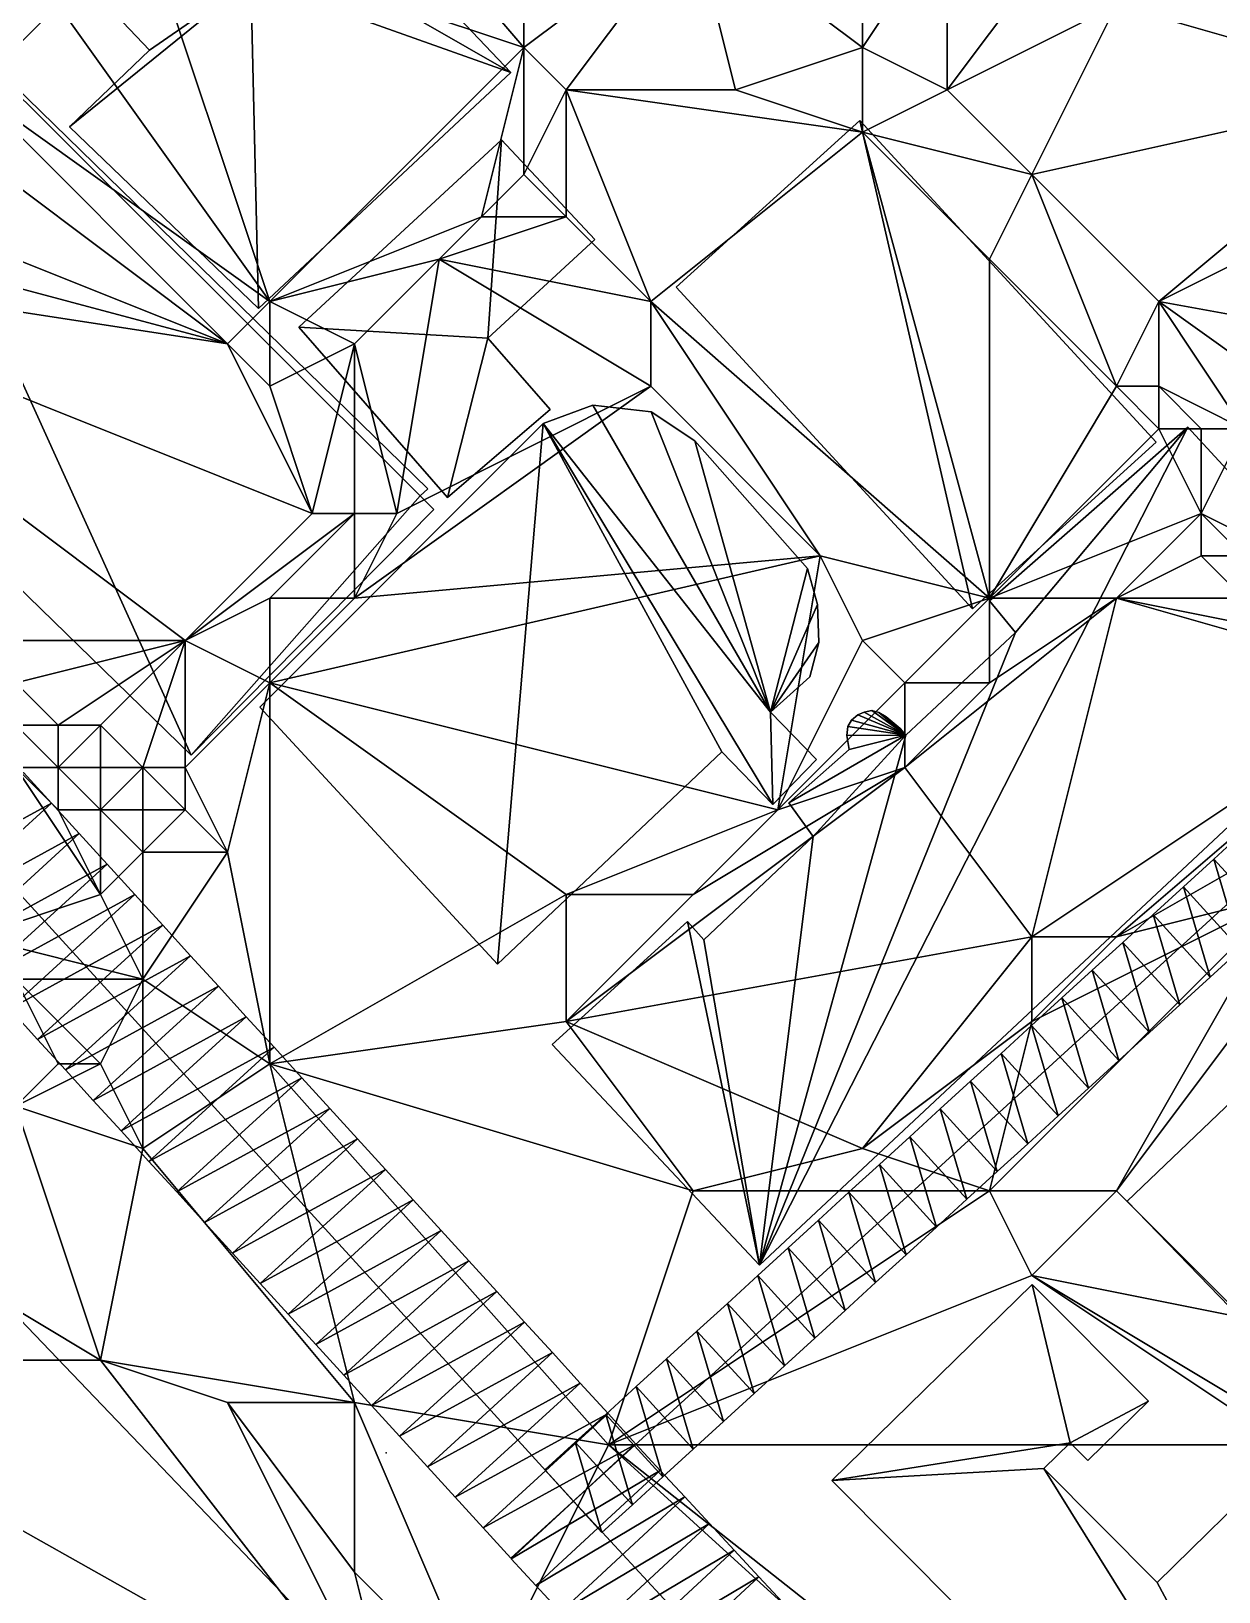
# Model space of a CAD drawing. Header units: metres. Extents: x -1103 to 901, y -902 to 905.
# Drawn here: x -927.3 to -871.2, y -328.9 to -255.2 of the extents above; entities that cross this region are included whole.
import ezdxf

# ---------------------------------------------------------------- set-up
doc = ezdxf.new("R2010")
doc.units = ezdxf.units.M
for name, color, linetype in [('OSM_BUILDING_FOOTPRINTS', 7, 'CONTINUOUS'), ('OSM_BUILDING_ROOFS', 1, 'CONTINUOUS'), ('OSM_BUILDING_WALLS', 8, 'CONTINUOUS'), ('OSM_ROAD_AXES', 2, 'CONTINUOUS'), ('OSM_ROAD_SURFACE', 9, 'CONTINUOUS'), ('OSM_TERRAIN', 3, 'CONTINUOUS'), ('OSM_TREES', 3, 'CONTINUOUS')]:
    doc.layers.add(name, color=color, linetype=linetype)

msp = doc.modelspace()

# ---------------------------------------------------------------- linework, layer by layer
at = {"layer": 'OSM_BUILDING_FOOTPRINTS'}
for points in [[(-948.172, -257.561, 13.319), (-938.799, -247.332, 13.319), (-908.534, -276.836, 13.319), (-908.898, -277.168, 13.319), (-908.246, -277.81, 13.319), (-919.709, -289.422, 13.319), (-948.117, -261.797, 13.319), (-948.172, -257.561, 13.319)], [(-910.955, -250.483, 14.775), (-904.621, -257.185, 14.775), (-916.537, -268.332, 14.775), (-925.468, -259.751, 14.775), (-921.688, -256.123, 14.775), (-924.507, -253.148, 14.775), (-920.273, -249.211, 14.775), (-916.891, -252.794, 14.775), (-914.603, -250.66, 14.775), (-912.978, -252.374, 14.775), (-910.955, -250.483, 14.775)], [(-896.806, -267.314, 13.573), (-888.129, -259.44, 13.573), (-874.135, -274.635, 13.573), (-882.812, -282.509, 13.573), (-896.806, -267.314, 13.573)], [(-905.704, -269.725, 13.317), (-902.753, -273.098, 13.317), (-907.605, -277.257, 13.317), (-914.635, -269.206, 13.317), (-905.052, -260.359, 13.317), (-900.642, -265.07, 13.317), (-905.704, -269.725, 13.317)], [(-916.47, -287.155, 12.937), (-903.084, -273.762, 12.937), (-900.741, -272.888, 12.937), (-897.989, -273.198, 12.937), (-895.921, -274.569, 12.937), (-890.593, -280.607, 12.937), (-890.129, -282.31, 12.937), (-890.063, -284.102, 12.937), (-890.483, -285.717, 12.937), (-892.351, -287.386, 12.937), (-890.173, -289.631, 12.937), (-892.24, -291.755, 12.937), (-894.65, -289.255, 12.937), (-905.239, -299.297, 12.937), (-916.47, -287.155, 12.937)], [(-902.664, -303.079, 11.887), (-896.275, -297.273, 11.887), (-895.49, -298.136, 11.887), (-890.339, -293.259, 11.887), (-891.478, -291.677, 11.887), (-888.637, -289.145, 11.887), (-888.747, -288.492, 11.887), (-888.692, -288.061, 11.887), (-888.515, -287.762, 11.887), (-888.217, -287.508, 11.887), (-887.929, -287.386, 11.887), (-887.565, -287.309, 11.887), (-887.233, -287.409, 11.887), (-886.879, -287.608, 11.887), (-886.227, -288.161, 11.887), (-885.962, -288.481, 11.887), (-880.767, -283.626, 11.887), (-882.005, -282.133, 11.887), (-872.631, -273.927, 11.887), (-862.407, -285.03, 11.887), (-892.87, -313.508, 11.887), (-902.664, -303.079, 11.887)], [(-875.494, -310.488, 11.027), (-861.577, -297.184, 11.027), (-855.774, -303.178, 11.027), (-869.69, -316.482, 11.027), (-875.494, -310.488, 11.027)], [(-953.61, -329.235, 14.229), (-928.882, -355.079, 14.229), (-918.868, -345.624, 14.229), (-913.109, -340.194, 14.229), (-913.894, -339.375, 14.229), (-909.483, -335.206, 14.229), (-933.437, -310.18, 14.229), (-953.61, -329.235, 14.229)], [(-889.443, -323.682, 11.96), (-879.992, -314.414, 11.96), (-874.499, -319.933, 11.96), (-877.351, -322.731, 11.96), (-878.191, -321.901, 11.96), (-879.429, -323.118, 11.96), (-874.079, -328.492, 11.96), (-868.53, -323.051, 11.96), (-862.373, -329.233, 11.96), (-856.382, -323.715, 11.96), (-845.295, -335.36, 11.96), (-861.709, -351.561, 11.96), (-889.443, -323.682, 11.96)]]:
    msp.add_polyline3d(points, close=True, dxfattribs=at)
at = {"layer": 'OSM_BUILDING_ROOFS'}
for points in [[(-938.799, -247.332, 44.119), (-948.117, -261.797, 44.119), (-919.709, -289.422, 44.119)], [(-908.898, -277.168, 44.119), (-908.534, -276.836, 44.119), (-938.799, -247.332, 44.119)], [(-908.898, -277.168, 44.119), (-938.799, -247.332, 44.119), (-919.709, -289.422, 44.119)], [(-904.621, -257.185, 29.575), (-910.955, -250.483, 29.575), (-912.978, -252.374, 29.575)], [(-916.891, -252.794, 29.575), (-921.688, -256.123, 29.575), (-925.468, -259.751, 29.575)], [(-916.891, -252.794, 29.575), (-925.468, -259.751, 29.575), (-916.537, -268.332, 29.575)], [(-916.891, -252.794, 29.575), (-924.507, -253.148, 29.575), (-921.688, -256.123, 29.575)], [(-916.891, -252.794, 29.575), (-904.621, -257.185, 29.575), (-912.978, -252.374, 29.575)], [(-916.891, -252.794, 29.575), (-916.537, -268.332, 29.575), (-904.621, -257.185, 29.575)], [(-888.129, -259.44, 31.573), (-896.806, -267.314, 31.573), (-882.812, -282.509, 31.573)], [(-888.129, -259.44, 31.573), (-882.812, -282.509, 31.573), (-874.135, -274.635, 31.573)], [(-905.704, -269.725, 28.117), (-905.052, -260.359, 28.117), (-914.635, -269.206, 28.117)], [(-905.704, -269.725, 28.117), (-900.642, -265.07, 28.117), (-905.052, -260.359, 28.117)], [(-905.704, -269.725, 28.117), (-914.635, -269.206, 28.117), (-907.605, -277.257, 28.117)], [(-905.704, -269.725, 28.117), (-907.605, -277.257, 28.117), (-902.753, -273.098, 28.117)], [(-892.351, -287.386, 18.137), (-900.741, -272.888, 18.137), (-903.084, -273.762, 18.137)], [(-892.351, -287.386, 18.137), (-897.989, -273.198, 18.137), (-900.741, -272.888, 18.137)], [(-892.351, -287.386, 18.137), (-895.921, -274.569, 18.137), (-897.989, -273.198, 18.137)], [(-903.084, -273.762, 18.137), (-916.47, -287.155, 18.137), (-905.239, -299.297, 18.137)], [(-903.084, -273.762, 18.137), (-905.239, -299.297, 18.137), (-894.65, -289.255, 18.137)], [(-903.084, -273.762, 18.137), (-894.65, -289.255, 18.137), (-892.24, -291.755, 18.137)], [(-892.351, -287.386, 18.137), (-903.084, -273.762, 18.137), (-892.24, -291.755, 18.137)], [(-892.87, -313.508, 29.887), (-862.407, -285.03, 29.887), (-872.631, -273.927, 29.887)], [(-892.87, -313.508, 29.887), (-872.631, -273.927, 29.887), (-880.767, -283.626, 29.887)], [(-872.631, -273.927, 29.887), (-882.005, -282.133, 29.887), (-880.767, -283.626, 29.887)], [(-892.351, -287.386, 18.137), (-890.593, -280.607, 18.137), (-895.921, -274.569, 18.137)], [(-919.709, -289.422, 44.119), (-908.246, -277.81, 44.119), (-908.898, -277.168, 44.119)], [(-892.351, -287.386, 18.137), (-890.129, -282.31, 18.137), (-890.593, -280.607, 18.137)], [(-892.351, -287.386, 18.137), (-890.063, -284.102, 18.137), (-890.129, -282.31, 18.137)], [(-892.87, -313.508, 29.887), (-880.767, -283.626, 29.887), (-885.962, -288.481, 29.887)], [(-892.351, -287.386, 18.137), (-890.483, -285.717, 18.137), (-890.063, -284.102, 18.137)], [(-892.24, -291.755, 18.137), (-890.173, -289.631, 18.137), (-892.351, -287.386, 18.137)], [(-885.962, -288.481, 29.887), (-887.929, -287.386, 29.887), (-888.217, -287.508, 29.887)], [(-885.962, -288.481, 29.887), (-887.565, -287.309, 29.887), (-887.929, -287.386, 29.887)], [(-885.962, -288.481, 29.887), (-887.233, -287.409, 29.887), (-887.565, -287.309, 29.887)], [(-885.962, -288.481, 29.887), (-886.879, -287.608, 29.887), (-887.233, -287.409, 29.887)], [(-885.962, -288.481, 29.887), (-888.692, -288.061, 29.887), (-888.747, -288.492, 29.887)], [(-885.962, -288.481, 29.887), (-888.515, -287.762, 29.887), (-888.692, -288.061, 29.887)], [(-885.962, -288.481, 29.887), (-888.217, -287.508, 29.887), (-888.515, -287.762, 29.887)], [(-885.962, -288.481, 29.887), (-886.227, -288.161, 29.887), (-886.879, -287.608, 29.887)], [(-892.87, -313.508, 29.887), (-885.962, -288.481, 29.887), (-890.339, -293.259, 29.887)], [(-885.962, -288.481, 29.887), (-888.637, -289.145, 29.887), (-891.478, -291.677, 29.887)], [(-885.962, -288.481, 29.887), (-891.478, -291.677, 29.887), (-890.339, -293.259, 29.887)], [(-885.962, -288.481, 29.887), (-888.747, -288.492, 29.887), (-888.637, -289.145, 29.887)], [(-892.87, -313.508, 29.887), (-890.339, -293.259, 29.887), (-895.49, -298.136, 29.887)], [(-896.275, -297.273, 29.887), (-902.664, -303.079, 29.887), (-892.87, -313.508, 29.887)], [(-895.49, -298.136, 29.887), (-896.275, -297.273, 29.887), (-892.87, -313.508, 29.887)], [(-861.577, -297.184, 16.227), (-875.494, -310.488, 16.227), (-869.69, -316.482, 16.227)], [(-909.483, -335.206, 22.629), (-933.437, -310.18, 22.629), (-953.61, -329.235, 22.629)], [(-878.191, -321.901, 17.16), (-879.992, -314.414, 17.16), (-889.443, -323.682, 17.16)], [(-878.191, -321.901, 17.16), (-874.499, -319.933, 17.16), (-879.992, -314.414, 17.16)], [(-878.191, -321.901, 17.16), (-877.351, -322.731, 17.16), (-874.499, -319.933, 17.16)], [(-889.443, -323.682, 17.16), (-879.429, -323.118, 17.16), (-878.191, -321.901, 17.16)], [(-889.443, -323.682, 17.16), (-861.709, -351.561, 17.16), (-879.429, -323.118, 17.16)], [(-861.709, -351.561, 17.16), (-874.079, -328.492, 17.16), (-879.429, -323.118, 17.16)], [(-861.709, -351.561, 17.16), (-868.53, -323.051, 17.16), (-874.079, -328.492, 17.16)]]:
    msp.add_3dface(points, dxfattribs=at)
at = {"layer": 'OSM_BUILDING_WALLS'}
for points in [[(-908.534, -276.836, 13.319), (-938.799, -247.332, 13.319), (-938.799, -247.332, 44.119)], [(-908.534, -276.836, 13.319), (-938.799, -247.332, 44.119), (-908.534, -276.836, 44.119)], [(-904.621, -257.185, 14.775), (-910.955, -250.483, 14.775), (-910.955, -250.483, 29.575)], [(-904.621, -257.185, 14.775), (-910.955, -250.483, 29.575), (-904.621, -257.185, 29.575)], [(-924.507, -253.148, 14.775), (-921.688, -256.123, 14.775), (-921.688, -256.123, 29.575)], [(-924.507, -253.148, 14.775), (-921.688, -256.123, 29.575), (-924.507, -253.148, 29.575)], [(-921.688, -256.123, 14.775), (-925.468, -259.751, 14.775), (-925.468, -259.751, 29.575)], [(-921.688, -256.123, 14.775), (-925.468, -259.751, 29.575), (-921.688, -256.123, 29.575)], [(-916.537, -268.332, 14.775), (-904.621, -257.185, 14.775), (-904.621, -257.185, 29.575)], [(-916.537, -268.332, 14.775), (-904.621, -257.185, 29.575), (-916.537, -268.332, 29.575)], [(-888.129, -259.44, 13.573), (-896.806, -267.314, 13.573), (-896.806, -267.314, 31.573)], [(-888.129, -259.44, 13.573), (-896.806, -267.314, 31.573), (-888.129, -259.44, 31.573)], [(-874.135, -274.635, 13.573), (-888.129, -259.44, 13.573), (-888.129, -259.44, 31.573)], [(-874.135, -274.635, 13.573), (-888.129, -259.44, 31.573), (-874.135, -274.635, 31.573)], [(-925.468, -259.751, 14.775), (-916.537, -268.332, 14.775), (-916.537, -268.332, 29.575)], [(-925.468, -259.751, 14.775), (-916.537, -268.332, 29.575), (-925.468, -259.751, 29.575)], [(-905.052, -260.359, 13.317), (-914.635, -269.206, 13.317), (-914.635, -269.206, 28.117)], [(-905.052, -260.359, 13.317), (-914.635, -269.206, 28.117), (-905.052, -260.359, 28.117)], [(-900.642, -265.07, 13.317), (-905.052, -260.359, 13.317), (-905.052, -260.359, 28.117)], [(-900.642, -265.07, 13.317), (-905.052, -260.359, 28.117), (-900.642, -265.07, 28.117)], [(-948.117, -261.797, 13.319), (-919.709, -289.422, 13.319), (-919.709, -289.422, 44.119)], [(-948.117, -261.797, 13.319), (-919.709, -289.422, 44.119), (-948.117, -261.797, 44.119)], [(-905.704, -269.725, 13.317), (-900.642, -265.07, 13.317), (-900.642, -265.07, 28.117)], [(-905.704, -269.725, 13.317), (-900.642, -265.07, 28.117), (-905.704, -269.725, 28.117)], [(-896.806, -267.314, 13.573), (-882.812, -282.509, 13.573), (-882.812, -282.509, 31.573)], [(-896.806, -267.314, 13.573), (-882.812, -282.509, 31.573), (-896.806, -267.314, 31.573)], [(-914.635, -269.206, 13.317), (-907.605, -277.257, 13.317), (-907.605, -277.257, 28.117)], [(-914.635, -269.206, 13.317), (-907.605, -277.257, 28.117), (-914.635, -269.206, 28.117)], [(-902.753, -273.098, 13.317), (-905.704, -269.725, 13.317), (-905.704, -269.725, 28.117)], [(-902.753, -273.098, 13.317), (-905.704, -269.725, 28.117), (-902.753, -273.098, 28.117)], [(-907.605, -277.257, 13.317), (-902.753, -273.098, 13.317), (-902.753, -273.098, 28.117)], [(-907.605, -277.257, 13.317), (-902.753, -273.098, 28.117), (-907.605, -277.257, 28.117)], [(-900.741, -272.888, 12.937), (-903.084, -273.762, 12.937), (-903.084, -273.762, 18.137)], [(-900.741, -272.888, 12.937), (-903.084, -273.762, 18.137), (-900.741, -272.888, 18.137)], [(-897.989, -273.198, 12.937), (-900.741, -272.888, 12.937), (-900.741, -272.888, 18.137)], [(-897.989, -273.198, 12.937), (-900.741, -272.888, 18.137), (-897.989, -273.198, 18.137)], [(-895.921, -274.569, 12.937), (-897.989, -273.198, 12.937), (-897.989, -273.198, 18.137)], [(-895.921, -274.569, 12.937), (-897.989, -273.198, 18.137), (-895.921, -274.569, 18.137)], [(-903.084, -273.762, 12.937), (-916.47, -287.155, 12.937), (-916.47, -287.155, 18.137)], [(-903.084, -273.762, 12.937), (-916.47, -287.155, 18.137), (-903.084, -273.762, 18.137)], [(-872.631, -273.927, 11.887), (-882.005, -282.133, 11.887), (-882.005, -282.133, 29.887)], [(-872.631, -273.927, 11.887), (-882.005, -282.133, 29.887), (-872.631, -273.927, 29.887)], [(-862.407, -285.03, 11.887), (-872.631, -273.927, 11.887), (-872.631, -273.927, 29.887)], [(-862.407, -285.03, 11.887), (-872.631, -273.927, 29.887), (-862.407, -285.03, 29.887)], [(-890.593, -280.607, 12.937), (-895.921, -274.569, 12.937), (-895.921, -274.569, 18.137)], [(-890.593, -280.607, 12.937), (-895.921, -274.569, 18.137), (-890.593, -280.607, 18.137)], [(-882.812, -282.509, 13.573), (-874.135, -274.635, 13.573), (-874.135, -274.635, 31.573)], [(-882.812, -282.509, 13.573), (-874.135, -274.635, 31.573), (-882.812, -282.509, 31.573)], [(-908.898, -277.168, 13.319), (-908.534, -276.836, 13.319), (-908.534, -276.836, 44.119)], [(-908.898, -277.168, 13.319), (-908.534, -276.836, 44.119), (-908.898, -277.168, 44.119)], [(-919.709, -289.422, 13.319), (-908.246, -277.81, 13.319), (-908.246, -277.81, 44.119)], [(-919.709, -289.422, 13.319), (-908.246, -277.81, 44.119), (-919.709, -289.422, 44.119)], [(-908.246, -277.81, 13.319), (-908.898, -277.168, 13.319), (-908.898, -277.168, 44.119)], [(-908.246, -277.81, 13.319), (-908.898, -277.168, 44.119), (-908.246, -277.81, 44.119)], [(-890.129, -282.31, 12.937), (-890.593, -280.607, 12.937), (-890.593, -280.607, 18.137)], [(-890.129, -282.31, 12.937), (-890.593, -280.607, 18.137), (-890.129, -282.31, 18.137)], [(-882.005, -282.133, 11.887), (-880.767, -283.626, 11.887), (-880.767, -283.626, 29.887)], [(-882.005, -282.133, 11.887), (-880.767, -283.626, 29.887), (-882.005, -282.133, 29.887)], [(-890.063, -284.102, 12.937), (-890.129, -282.31, 12.937), (-890.129, -282.31, 18.137)], [(-890.063, -284.102, 12.937), (-890.129, -282.31, 18.137), (-890.063, -284.102, 18.137)], [(-880.767, -283.626, 11.887), (-885.962, -288.481, 11.887), (-885.962, -288.481, 29.887)], [(-880.767, -283.626, 11.887), (-885.962, -288.481, 29.887), (-880.767, -283.626, 29.887)], [(-890.483, -285.717, 12.937), (-890.063, -284.102, 12.937), (-890.063, -284.102, 18.137)], [(-890.483, -285.717, 12.937), (-890.063, -284.102, 18.137), (-890.483, -285.717, 18.137)], [(-892.87, -313.508, 11.887), (-862.407, -285.03, 11.887), (-862.407, -285.03, 29.887)], [(-892.87, -313.508, 11.887), (-862.407, -285.03, 29.887), (-892.87, -313.508, 29.887)], [(-892.351, -287.386, 12.937), (-890.483, -285.717, 12.937), (-890.483, -285.717, 18.137)], [(-892.351, -287.386, 12.937), (-890.483, -285.717, 18.137), (-892.351, -287.386, 18.137)], [(-916.47, -287.155, 12.937), (-905.239, -299.297, 12.937), (-905.239, -299.297, 18.137)], [(-916.47, -287.155, 12.937), (-905.239, -299.297, 18.137), (-916.47, -287.155, 18.137)], [(-890.173, -289.631, 12.937), (-892.351, -287.386, 12.937), (-892.351, -287.386, 18.137)], [(-890.173, -289.631, 12.937), (-892.351, -287.386, 18.137), (-890.173, -289.631, 18.137)], [(-887.929, -287.386, 11.887), (-888.217, -287.508, 11.887), (-888.217, -287.508, 29.887)], [(-887.929, -287.386, 11.887), (-888.217, -287.508, 29.887), (-887.929, -287.386, 29.887)], [(-887.565, -287.309, 11.887), (-887.929, -287.386, 11.887), (-887.929, -287.386, 29.887)], [(-887.565, -287.309, 11.887), (-887.929, -287.386, 29.887), (-887.565, -287.309, 29.887)], [(-887.233, -287.409, 11.887), (-887.565, -287.309, 11.887), (-887.565, -287.309, 29.887)], [(-887.233, -287.409, 11.887), (-887.565, -287.309, 29.887), (-887.233, -287.409, 29.887)], [(-886.879, -287.608, 11.887), (-887.233, -287.409, 11.887), (-887.233, -287.409, 29.887)], [(-886.879, -287.608, 11.887), (-887.233, -287.409, 29.887), (-886.879, -287.608, 29.887)], [(-888.692, -288.061, 11.887), (-888.747, -288.492, 11.887), (-888.747, -288.492, 29.887)], [(-888.692, -288.061, 11.887), (-888.747, -288.492, 29.887), (-888.692, -288.061, 29.887)], [(-888.515, -287.762, 11.887), (-888.692, -288.061, 11.887), (-888.692, -288.061, 29.887)], [(-888.515, -287.762, 11.887), (-888.692, -288.061, 29.887), (-888.515, -287.762, 29.887)], [(-888.217, -287.508, 11.887), (-888.515, -287.762, 11.887), (-888.515, -287.762, 29.887)], [(-888.217, -287.508, 11.887), (-888.515, -287.762, 29.887), (-888.217, -287.508, 29.887)], [(-886.227, -288.161, 11.887), (-886.879, -287.608, 11.887), (-886.879, -287.608, 29.887)], [(-886.227, -288.161, 11.887), (-886.879, -287.608, 29.887), (-886.227, -288.161, 29.887)], [(-885.962, -288.481, 11.887), (-886.227, -288.161, 11.887), (-886.227, -288.161, 29.887)], [(-885.962, -288.481, 11.887), (-886.227, -288.161, 29.887), (-885.962, -288.481, 29.887)], [(-888.747, -288.492, 11.887), (-888.637, -289.145, 11.887), (-888.637, -289.145, 29.887)], [(-888.747, -288.492, 11.887), (-888.637, -289.145, 29.887), (-888.747, -288.492, 29.887)], [(-905.239, -299.297, 12.937), (-894.65, -289.255, 12.937), (-894.65, -289.255, 18.137)], [(-905.239, -299.297, 12.937), (-894.65, -289.255, 18.137), (-905.239, -299.297, 18.137)], [(-894.65, -289.255, 12.937), (-892.24, -291.755, 12.937), (-892.24, -291.755, 18.137)], [(-894.65, -289.255, 12.937), (-892.24, -291.755, 18.137), (-894.65, -289.255, 18.137)], [(-892.24, -291.755, 12.937), (-890.173, -289.631, 12.937), (-890.173, -289.631, 18.137)], [(-892.24, -291.755, 12.937), (-890.173, -289.631, 18.137), (-892.24, -291.755, 18.137)], [(-888.637, -289.145, 11.887), (-891.478, -291.677, 11.887), (-891.478, -291.677, 29.887)], [(-888.637, -289.145, 11.887), (-891.478, -291.677, 29.887), (-888.637, -289.145, 29.887)], [(-891.478, -291.677, 11.887), (-890.339, -293.259, 11.887), (-890.339, -293.259, 29.887)], [(-891.478, -291.677, 11.887), (-890.339, -293.259, 29.887), (-891.478, -291.677, 29.887)], [(-890.339, -293.259, 11.887), (-895.49, -298.136, 11.887), (-895.49, -298.136, 29.887)], [(-890.339, -293.259, 11.887), (-895.49, -298.136, 29.887), (-890.339, -293.259, 29.887)], [(-896.275, -297.273, 11.887), (-902.664, -303.079, 11.887), (-902.664, -303.079, 29.887)], [(-896.275, -297.273, 11.887), (-902.664, -303.079, 29.887), (-896.275, -297.273, 29.887)], [(-895.49, -298.136, 11.887), (-896.275, -297.273, 11.887), (-896.275, -297.273, 29.887)], [(-895.49, -298.136, 11.887), (-896.275, -297.273, 29.887), (-895.49, -298.136, 29.887)], [(-861.577, -297.184, 11.027), (-875.494, -310.488, 11.027), (-875.494, -310.488, 16.227)], [(-861.577, -297.184, 11.027), (-875.494, -310.488, 16.227), (-861.577, -297.184, 16.227)], [(-902.664, -303.079, 11.887), (-892.87, -313.508, 11.887), (-892.87, -313.508, 29.887)], [(-902.664, -303.079, 11.887), (-892.87, -313.508, 29.887), (-902.664, -303.079, 29.887)], [(-909.483, -335.206, 14.229), (-933.437, -310.18, 14.229), (-933.437, -310.18, 22.629)], [(-909.483, -335.206, 14.229), (-933.437, -310.18, 22.629), (-909.483, -335.206, 22.629)], [(-875.494, -310.488, 11.027), (-869.69, -316.482, 11.027), (-869.69, -316.482, 16.227)], [(-875.494, -310.488, 11.027), (-869.69, -316.482, 16.227), (-875.494, -310.488, 16.227)], [(-879.992, -314.414, 11.96), (-889.443, -323.682, 11.96), (-889.443, -323.682, 17.16)], [(-879.992, -314.414, 11.96), (-889.443, -323.682, 17.16), (-879.992, -314.414, 17.16)], [(-874.499, -319.933, 11.96), (-879.992, -314.414, 11.96), (-879.992, -314.414, 17.16)], [(-874.499, -319.933, 11.96), (-879.992, -314.414, 17.16), (-874.499, -319.933, 17.16)], [(-877.351, -322.731, 11.96), (-874.499, -319.933, 11.96), (-874.499, -319.933, 17.16)], [(-877.351, -322.731, 11.96), (-874.499, -319.933, 17.16), (-877.351, -322.731, 17.16)], [(-879.429, -323.118, 11.96), (-878.191, -321.901, 11.96), (-878.191, -321.901, 17.16)], [(-879.429, -323.118, 11.96), (-878.191, -321.901, 17.16), (-879.429, -323.118, 17.16)], [(-878.191, -321.901, 11.96), (-877.351, -322.731, 11.96), (-877.351, -322.731, 17.16)], [(-878.191, -321.901, 11.96), (-877.351, -322.731, 17.16), (-878.191, -321.901, 17.16)], [(-874.079, -328.492, 11.96), (-879.429, -323.118, 11.96), (-879.429, -323.118, 17.16)], [(-874.079, -328.492, 11.96), (-879.429, -323.118, 17.16), (-874.079, -328.492, 17.16)], [(-868.53, -323.051, 11.96), (-874.079, -328.492, 11.96), (-874.079, -328.492, 17.16)], [(-868.53, -323.051, 11.96), (-874.079, -328.492, 17.16), (-868.53, -323.051, 17.16)], [(-889.443, -323.682, 11.96), (-861.709, -351.561, 11.96), (-861.709, -351.561, 17.16)], [(-889.443, -323.682, 11.96), (-861.709, -351.561, 17.16), (-889.443, -323.682, 17.16)]]:
    msp.add_3dface(points, dxfattribs=at)
at = {"layer": 'OSM_ROAD_AXES'}
for points in [[(-964.852, -270.567, 19.147), (-943.74, -278.518, 17.808), (-901.657, -324.655, 15.01)], [(-859.997, -286.623, 14.616), (-901.657, -324.655, 15.01)], [(-901.657, -324.655, 15.01), (-895.832, -330.948, 15.031), (-851.329, -378.899, 16.744), (-848.256, -382.15, 16.713)]]:
    msp.add_polyline3d(points, dxfattribs=at)
at = {"layer": 'OSM_ROAD_SURFACE'}
for points in [[(-933.544, -295.632, 17.507), (-926.318, -291.682, 17.241), (-927.634, -290.24, 17.327)], [(-933.544, -295.632, 17.507), (-932.229, -297.073, 17.427), (-926.318, -291.682, 17.241)], [(-932.229, -297.073, 17.427), (-925.003, -293.124, 17.001), (-926.318, -291.682, 17.241)], [(-932.229, -297.073, 17.427), (-930.914, -298.515, 17.414), (-925.003, -293.124, 17.001)], [(-930.914, -298.515, 17.414), (-923.688, -294.566, 16.745), (-925.003, -293.124, 17.001)], [(-869.965, -293.015, 14.01), (-871.401, -294.326, 13.983), (-868.704, -297.28, 13.851)], [(-930.914, -298.515, 17.414), (-929.599, -299.957, 16.945), (-923.688, -294.566, 16.745)], [(-929.599, -299.957, 16.945), (-922.373, -296.008, 16.445), (-923.688, -294.566, 16.745)], [(-871.401, -294.326, 13.983), (-872.838, -295.638, 13.956), (-870.141, -298.592, 13.879)], [(-871.401, -294.326, 13.983), (-870.141, -298.592, 13.879), (-868.704, -297.28, 13.851)], [(-929.599, -299.957, 16.945), (-928.284, -301.399, 16.752), (-922.373, -296.008, 16.445)], [(-928.284, -301.399, 16.752), (-921.058, -297.449, 16.242), (-922.373, -296.008, 16.445)], [(-872.838, -295.638, 13.956), (-874.274, -296.949, 13.928), (-871.578, -299.903, 13.904)], [(-872.838, -295.638, 13.956), (-871.578, -299.903, 13.904), (-870.141, -298.592, 13.879)], [(-874.274, -296.949, 13.928), (-875.711, -298.26, 13.902), (-873.014, -301.215, 13.929)], [(-874.274, -296.949, 13.928), (-873.014, -301.215, 13.929), (-871.578, -299.903, 13.904)], [(-928.284, -301.399, 16.752), (-926.969, -302.841, 16.349), (-921.058, -297.449, 16.242)], [(-926.969, -302.841, 16.349), (-919.743, -298.891, 16.073), (-921.058, -297.449, 16.242)], [(-875.711, -298.26, 13.902), (-877.148, -299.572, 13.9), (-874.451, -302.526, 13.954)], [(-875.711, -298.26, 13.902), (-874.451, -302.526, 13.954), (-873.014, -301.215, 13.929)], [(-926.969, -302.841, 16.349), (-925.654, -304.282, 16.163), (-919.743, -298.891, 16.073)], [(-925.654, -304.282, 16.163), (-918.428, -300.333, 15.882), (-919.743, -298.891, 16.073)], [(-877.148, -299.572, 13.9), (-878.584, -300.883, 13.898), (-875.887, -303.838, 13.973)], [(-877.148, -299.572, 13.9), (-875.887, -303.838, 13.973), (-874.451, -302.526, 13.954)], [(-925.654, -304.282, 16.163), (-924.339, -305.724, 16.039), (-918.428, -300.333, 15.882)], [(-924.339, -305.724, 16.039), (-917.113, -301.775, 15.692), (-918.428, -300.333, 15.882)], [(-878.584, -300.883, 13.898), (-880.021, -302.195, 13.899), (-877.324, -305.149, 13.981)], [(-878.584, -300.883, 13.898), (-877.324, -305.149, 13.981), (-875.887, -303.838, 13.973)], [(-924.339, -305.724, 16.039), (-923.024, -307.166, 15.765), (-917.113, -301.775, 15.692)], [(-923.024, -307.166, 15.765), (-915.798, -303.217, 15.557), (-917.113, -301.775, 15.692)], [(-880.021, -302.195, 13.899), (-881.457, -303.506, 13.959), (-878.76, -306.46, 13.99)], [(-880.021, -302.195, 13.899), (-878.76, -306.46, 13.99), (-877.324, -305.149, 13.981)], [(-923.024, -307.166, 15.765), (-921.709, -308.608, 15.6), (-915.798, -303.217, 15.557)], [(-921.709, -308.608, 15.6), (-914.483, -304.658, 15.489), (-915.798, -303.217, 15.557)], [(-881.457, -303.506, 13.959), (-882.894, -304.818, 14.02), (-880.197, -307.772, 13.998)], [(-881.457, -303.506, 13.959), (-880.197, -307.772, 13.998), (-878.76, -306.46, 13.99)], [(-921.709, -308.608, 15.6), (-920.394, -310.049, 15.532), (-914.483, -304.658, 15.489)], [(-920.394, -310.049, 15.532), (-913.168, -306.1, 15.442), (-914.483, -304.658, 15.489)], [(-882.894, -304.818, 14.02), (-884.33, -306.129, 14.081), (-881.634, -309.083, 14.007)], [(-882.894, -304.818, 14.02), (-881.634, -309.083, 14.007), (-880.197, -307.772, 13.998)], [(-920.394, -310.049, 15.532), (-919.078, -311.491, 15.465), (-913.168, -306.1, 15.442)], [(-919.078, -311.491, 15.465), (-911.853, -307.542, 15.396), (-913.168, -306.1, 15.442)], [(-884.33, -306.129, 14.081), (-885.767, -307.441, 14.142), (-883.07, -310.395, 14.063)], [(-884.33, -306.129, 14.081), (-883.07, -310.395, 14.063), (-881.634, -309.083, 14.007)], [(-919.078, -311.491, 15.465), (-917.763, -312.933, 15.408), (-911.853, -307.542, 15.396)], [(-917.763, -312.933, 15.408), (-910.538, -308.984, 15.35), (-911.853, -307.542, 15.396)], [(-885.767, -307.441, 14.142), (-887.204, -308.752, 14.183), (-884.507, -311.706, 14.165)], [(-885.767, -307.441, 14.142), (-884.507, -311.706, 14.165), (-883.07, -310.395, 14.063)], [(-887.204, -308.752, 14.183), (-888.64, -310.064, 14.175), (-885.943, -313.018, 14.296)], [(-887.204, -308.752, 14.183), (-885.943, -313.018, 14.296), (-884.507, -311.706, 14.165)], [(-917.763, -312.933, 15.408), (-916.448, -314.375, 15.351), (-910.538, -308.984, 15.35)], [(-916.448, -314.375, 15.351), (-909.223, -310.426, 15.303), (-910.538, -308.984, 15.35)], [(-888.64, -310.064, 14.175), (-890.077, -311.375, 14.273), (-887.38, -314.329, 14.427)], [(-888.64, -310.064, 14.175), (-887.38, -314.329, 14.427), (-885.943, -313.018, 14.296)], [(-916.448, -314.375, 15.351), (-915.133, -315.817, 15.294), (-909.223, -310.426, 15.303)], [(-915.133, -315.817, 15.294), (-907.908, -311.867, 15.257), (-909.223, -310.426, 15.303)], [(-890.077, -311.375, 14.273), (-891.513, -312.687, 14.371), (-888.816, -315.641, 14.559)], [(-890.077, -311.375, 14.273), (-888.816, -315.641, 14.559), (-887.38, -314.329, 14.427)], [(-915.133, -315.817, 15.294), (-913.818, -317.258, 15.237), (-907.908, -311.867, 15.257)], [(-913.818, -317.258, 15.237), (-906.593, -313.309, 15.21), (-907.908, -311.867, 15.257)], [(-891.513, -312.687, 14.371), (-892.95, -313.998, 14.469), (-890.253, -316.952, 14.69)], [(-891.513, -312.687, 14.371), (-890.253, -316.952, 14.69), (-888.816, -315.641, 14.559)], [(-913.818, -317.258, 15.237), (-912.503, -318.7, 15.18), (-906.593, -313.309, 15.21)], [(-912.503, -318.7, 15.18), (-905.277, -314.751, 15.164), (-906.593, -313.309, 15.21)], [(-892.95, -313.998, 14.469), (-894.386, -315.31, 14.567), (-891.69, -318.264, 14.821)], [(-892.95, -313.998, 14.469), (-891.69, -318.264, 14.821), (-890.253, -316.952, 14.69)], [(-912.503, -318.7, 15.18), (-911.188, -320.142, 15.133), (-905.277, -314.751, 15.164)], [(-911.188, -320.142, 15.133), (-903.962, -316.193, 15.118), (-905.277, -314.751, 15.164)], [(-894.386, -315.31, 14.567), (-895.823, -316.621, 14.665), (-893.126, -319.575, 14.91)], [(-894.386, -315.31, 14.567), (-893.126, -319.575, 14.91), (-891.69, -318.264, 14.821)], [(-911.188, -320.142, 15.133), (-909.873, -321.584, 15.128), (-903.962, -316.193, 15.118)], [(-909.873, -321.584, 15.128), (-902.647, -317.635, 15.071), (-903.962, -316.193, 15.118)], [(-895.823, -316.621, 14.665), (-897.26, -317.933, 14.762), (-894.563, -320.887, 14.944)], [(-895.823, -316.621, 14.665), (-894.563, -320.887, 14.944), (-893.126, -319.575, 14.91)], [(-909.873, -321.584, 15.128), (-908.558, -323.026, 15.123), (-902.647, -317.635, 15.071)], [(-908.558, -323.026, 15.123), (-901.332, -319.076, 15.025), (-902.647, -317.635, 15.071)], [(-897.26, -317.933, 14.762), (-898.696, -319.244, 14.86), (-895.999, -322.198, 14.978)], [(-897.26, -317.933, 14.762), (-895.999, -322.198, 14.978), (-894.563, -320.887, 14.944)], [(-908.558, -323.026, 15.123), (-907.243, -324.467, 15.118), (-901.332, -319.076, 15.025)], [(-907.243, -324.467, 15.118), (-900.017, -320.518, 14.978), (-901.332, -319.076, 15.025)], [(-898.696, -319.244, 14.86), (-900.133, -320.555, 14.988), (-897.436, -323.51, 15.008)], [(-898.696, -319.244, 14.86), (-897.436, -323.51, 15.008), (-895.999, -322.198, 14.978)], [(-907.243, -324.467, 15.118), (-905.928, -325.909, 15.114), (-900.017, -320.518, 14.978)], [(-905.928, -325.909, 15.114), (-898.702, -321.96, 15.009), (-900.017, -320.518, 14.978)], [(-900.133, -320.555, 14.988), (-901.569, -321.867, 15.042), (-898.872, -324.821, 15.045)], [(-900.133, -320.555, 14.988), (-898.872, -324.821, 15.045), (-897.436, -323.51, 15.008)], [(-905.928, -325.909, 15.114), (-904.613, -327.351, 15.109), (-898.702, -321.96, 15.009)], [(-904.593, -327.373, 15.109), (-897.557, -323.197, 15.007), (-898.722, -321.938, 15.009)], [(-901.569, -321.867, 15.042), (-903.006, -323.178, 15.066), (-900.309, -326.133, 15.064)], [(-901.569, -321.867, 15.042), (-900.309, -326.133, 15.064), (-898.872, -324.821, 15.045)], [(-904.593, -327.373, 15.109), (-903.428, -328.631, 15.104), (-897.557, -323.197, 15.007)], [(-903.428, -328.631, 15.104), (-896.392, -324.455, 15.004), (-897.557, -323.197, 15.007)], [(-903.428, -328.631, 15.104), (-902.263, -329.89, 15.108), (-896.392, -324.455, 15.004)], [(-902.263, -329.89, 15.108), (-895.227, -325.714, 15.002), (-896.392, -324.455, 15.004)], [(-902.263, -329.89, 15.108), (-901.098, -331.148, 15.112), (-895.227, -325.714, 15.002)], [(-901.098, -331.148, 15.112), (-894.062, -326.972, 15.014), (-895.227, -325.714, 15.002)], [(-901.098, -331.148, 15.112), (-899.932, -332.407, 15.117), (-894.062, -326.972, 15.014)], [(-899.932, -332.407, 15.117), (-892.899, -328.229, 15.029), (-894.062, -326.972, 15.014)], [(-899.932, -332.407, 15.117), (-898.766, -333.667, 15.121), (-892.899, -328.229, 15.029)], [(-898.766, -333.667, 15.121), (-891.552, -329.68, 15.046), (-892.899, -328.229, 15.029)]]:
    msp.add_3dface(points, dxfattribs=at)
at = {"layer": 'OSM_TERRAIN'}
for points in [[(-904, -256, 16.813), (-916, -242, 17.485), (-922, -250, 17.026)], [(-904, -256, 16.813), (-904, -252, 17.392), (-916, -242, 17.485)], [(-888, -256, 16.896), (-888, -248, 17.117), (-896, -250, 17.001)], [(-888, -256, 16.896), (-884, -250, 17.937), (-888, -248, 17.117)], [(-932, -254, 18.397), (-930, -258, 16.605), (-926, -250, 18.294)], [(-930, -258, 16.605), (-926, -254, 17.177), (-926, -250, 18.294)], [(-926, -254, 17.177), (-916, -268, 16.879), (-922, -250, 17.026)], [(-916, -268, 16.879), (-904, -256, 16.813), (-922, -250, 17.026)], [(-902, -258, 16.508), (-896, -250, 17.001), (-904, -256, 16.813)], [(-904, -256, 16.813), (-896, -250, 17.001), (-904, -252, 17.392)], [(-902, -258, 16.508), (-894, -258, 16.527), (-896, -250, 17.001)], [(-894, -258, 16.527), (-888, -256, 16.896), (-896, -250, 17.001)], [(-888, -256, 16.896), (-884, -258, 17.124), (-884, -250, 17.937)], [(-884, -258, 17.124), (-878, -250, 18.209), (-884, -250, 17.937)], [(-884, -258, 17.124), (-876, -254, 18.169), (-878, -250, 18.209)], [(-930, -258, 16.605), (-916, -268, 16.879), (-926, -254, 17.177)], [(-880, -262, 17.139), (-876, -254, 18.169), (-884, -258, 17.124)], [(-880, -262, 17.139), (-862, -258, 18.645), (-876, -254, 18.169)], [(-876, -254, 18.169), (-862, -258, 18.645), (-870, -254, 19.231)], [(-916, -268, 16.879), (-906, -264, 15.376), (-904, -256, 16.813)], [(-906, -264, 15.376), (-904, -262, 15.399), (-904, -256, 16.813)], [(-904, -262, 15.399), (-902, -258, 16.508), (-904, -256, 16.813)], [(-888, -260, 15.817), (-888, -256, 16.896), (-894, -258, 16.527)], [(-888, -260, 15.817), (-884, -258, 17.124), (-888, -256, 16.896)], [(-948, -262, 16.633), (-918, -270, 16.65), (-948, -258, 16.605)], [(-918, -270, 16.65), (-934, -258, 16.605), (-948, -258, 16.605)], [(-918, -270, 16.65), (-930, -258, 16.605), (-934, -258, 16.605)], [(-918, -270, 16.65), (-916, -268, 16.879), (-930, -258, 16.605)], [(-902, -264, 15.376), (-902, -258, 16.508), (-904, -262, 15.399)], [(-898, -268, 15.771), (-902, -258, 16.508), (-902, -264, 15.376)], [(-898, -268, 15.771), (-888, -260, 15.817), (-902, -258, 16.508)], [(-902, -258, 16.508), (-888, -260, 15.817), (-894, -258, 16.527)], [(-888, -260, 15.817), (-880, -262, 17.139), (-884, -258, 17.124)], [(-874, -268, 16.969), (-862, -258, 18.645), (-880, -262, 17.139)], [(-874, -268, 16.969), (-866, -264, 17.148), (-862, -258, 18.645)], [(-882, -282, 15.754), (-888, -260, 15.817), (-898, -268, 15.771)], [(-882, -282, 15.754), (-882, -266, 15.831), (-888, -260, 15.817)], [(-888, -260, 15.817), (-882, -266, 15.831), (-880, -262, 17.139)], [(-944, -266, 16.65), (-918, -270, 16.65), (-948, -262, 16.633)], [(-902, -264, 15.376), (-904, -262, 15.399), (-906, -264, 15.376)], [(-876, -272, 15.857), (-880, -262, 17.139), (-882, -266, 15.831)], [(-876, -272, 15.857), (-874, -268, 16.969), (-880, -262, 17.139)], [(-908, -266, 15.376), (-906, -264, 15.376), (-916, -268, 16.879)], [(-908, -266, 15.376), (-898, -268, 15.771), (-902, -264, 15.376)], [(-908, -266, 15.376), (-902, -264, 15.376), (-906, -264, 15.376)], [(-874, -268, 16.969), (-852, -272, 16.883), (-866, -264, 17.148)], [(-930, -284, 16.496), (-920, -284, 16.605), (-944, -266, 16.65)], [(-920, -284, 16.605), (-914, -278, 16.605), (-944, -266, 16.65)], [(-944, -266, 16.65), (-914, -278, 16.605), (-918, -270, 16.65)], [(-912, -270, 15.376), (-908, -266, 15.376), (-916, -268, 16.879)], [(-912, -270, 15.376), (-910, -278, 15.606), (-908, -266, 15.376)], [(-910, -278, 15.606), (-898, -272, 15.15), (-908, -266, 15.376)], [(-898, -272, 15.15), (-898, -268, 15.771), (-908, -266, 15.376)], [(-882, -282, 15.754), (-876, -272, 15.857), (-882, -266, 15.831)], [(-918, -270, 16.65), (-916, -272, 16.304), (-916, -268, 16.879)], [(-916, -272, 16.304), (-912, -270, 15.376), (-916, -268, 16.879)], [(-890, -280, 15.027), (-898, -268, 15.771), (-898, -272, 15.15)], [(-890, -280, 15.027), (-882, -282, 15.754), (-898, -268, 15.771)], [(-876, -272, 15.857), (-874, -272, 15.795), (-874, -268, 16.969)], [(-870, -274, 16.935), (-860, -278, 16.894), (-874, -268, 16.969)], [(-860, -278, 16.894), (-852, -272, 16.883), (-874, -268, 16.969)], [(-874, -272, 15.795), (-870, -274, 16.935), (-874, -268, 16.969)], [(-914, -278, 16.605), (-916, -272, 16.304), (-918, -270, 16.65)], [(-914, -278, 16.605), (-912, -270, 15.376), (-916, -272, 16.304)], [(-914, -278, 16.605), (-912, -278, 16.285), (-912, -270, 15.376)], [(-912, -278, 16.285), (-910, -278, 15.606), (-912, -270, 15.376)], [(-912, -282, 15.209), (-898, -272, 15.15), (-910, -278, 15.606)], [(-912, -282, 15.209), (-890, -280, 15.027), (-898, -272, 15.15)], [(-882, -282, 15.754), (-874, -274, 15.733), (-876, -272, 15.857)], [(-874, -274, 15.733), (-874, -272, 15.795), (-876, -272, 15.857)], [(-874, -274, 15.733), (-872, -274, 16.049), (-874, -272, 15.795)], [(-872, -274, 16.049), (-870, -274, 16.935), (-874, -272, 15.795)], [(-872, -278, 14.32), (-874, -274, 15.733), (-882, -282, 15.754)], [(-872, -278, 14.32), (-872, -274, 16.049), (-874, -274, 15.733)], [(-872, -278, 14.32), (-868, -280, 15.049), (-870, -274, 16.935)], [(-872, -274, 16.049), (-872, -278, 14.32), (-870, -274, 16.935)], [(-916, -282, 16.334), (-912, -278, 16.285), (-920, -284, 16.605)], [(-920, -284, 16.605), (-912, -278, 16.285), (-914, -278, 16.605)], [(-916, -282, 16.334), (-912, -282, 15.209), (-912, -278, 16.285)], [(-912, -278, 16.285), (-912, -282, 15.209), (-910, -278, 15.606)], [(-876, -282, 14.292), (-872, -278, 14.32), (-882, -282, 15.754)], [(-876, -282, 14.292), (-872, -280, 14.292), (-872, -278, 14.32)], [(-872, -280, 14.292), (-870, -280, 14.292), (-872, -278, 14.32)], [(-870, -280, 14.292), (-868, -280, 15.049), (-872, -278, 14.32)], [(-892, -292, 14.966), (-890, -280, 15.027), (-916, -286, 15.213)], [(-916, -286, 15.213), (-890, -280, 15.027), (-912, -282, 15.209)], [(-892, -292, 14.966), (-888, -284, 14.735), (-890, -280, 15.027)], [(-888, -284, 14.735), (-882, -282, 15.754), (-890, -280, 15.027)], [(-876, -282, 14.292), (-870, -282, 14.292), (-872, -280, 14.292)], [(-870, -282, 14.292), (-870, -280, 14.292), (-872, -280, 14.292)], [(-916, -286, 15.213), (-916, -282, 16.334), (-920, -284, 16.605)], [(-916, -286, 15.213), (-912, -282, 15.209), (-916, -282, 16.334)], [(-886, -286, 14.286), (-882, -282, 15.754), (-888, -284, 14.735)], [(-886, -290, 14.292), (-880, -298, 14.292), (-876, -282, 14.292)], [(-886, -290, 14.292), (-876, -282, 14.292), (-882, -286, 14.45)], [(-886, -286, 14.286), (-882, -286, 14.45), (-882, -282, 15.754)], [(-882, -286, 14.45), (-876, -282, 14.292), (-882, -282, 15.754)], [(-880, -298, 14.292), (-862, -286, 14.109), (-876, -282, 14.292)], [(-862, -286, 14.109), (-866, -284, 14.292), (-876, -282, 14.292)], [(-876, -282, 14.292), (-866, -284, 14.292), (-870, -282, 14.292)], [(-928, -286, 16.312), (-920, -284, 16.605), (-930, -284, 16.496)], [(-926, -288, 16.127), (-920, -284, 16.605), (-928, -286, 16.312)], [(-924, -288, 16.199), (-920, -284, 16.605), (-926, -288, 16.127)], [(-924, -288, 16.199), (-922, -290, 16.139), (-920, -284, 16.605)], [(-922, -290, 16.139), (-920, -290, 16.438), (-920, -284, 16.605)], [(-920, -290, 16.438), (-916, -286, 15.213), (-920, -284, 16.605)], [(-892, -292, 14.966), (-886, -286, 14.286), (-888, -284, 14.735)], [(-928, -288, 16.832), (-926, -288, 16.127), (-928, -286, 16.312)], [(-918, -294, 15.468), (-916, -286, 15.213), (-920, -290, 16.438)], [(-916, -304, 15.526), (-916, -286, 15.213), (-918, -294, 15.468)], [(-916, -286, 15.213), (-916, -304, 15.526), (-902, -296, 15.031)], [(-902, -296, 15.031), (-892, -292, 14.966), (-916, -286, 15.213)], [(-886, -290, 14.292), (-886, -286, 14.286), (-892, -292, 14.966)], [(-886, -290, 14.292), (-882, -286, 14.45), (-886, -286, 14.286)], [(-880, -298, 14.292), (-876, -298, 13.852), (-862, -286, 14.109)], [(-876, -298, 13.852), (-862, -290, 14.057), (-862, -286, 14.109)], [(-928, -290, 17.342), (-926, -290, 16.643), (-928, -288, 16.832)], [(-926, -290, 16.643), (-926, -288, 16.127), (-928, -288, 16.832)], [(-926, -290, 16.643), (-924, -290, 15.97), (-924, -288, 16.199)], [(-926, -290, 16.643), (-924, -288, 16.199), (-926, -288, 16.127)], [(-924, -290, 15.97), (-922, -290, 16.139), (-924, -288, 16.199)], [(-924, -296, 16.998), (-928, -290, 17.342), (-930, -298, 17.224)], [(-924, -296, 16.998), (-926, -292, 17.163), (-928, -290, 17.342)], [(-928, -290, 17.342), (-926, -292, 17.163), (-926, -290, 16.643)], [(-926, -292, 17.163), (-924, -292, 16.4), (-926, -290, 16.643)], [(-924, -292, 16.4), (-924, -290, 15.97), (-926, -290, 16.643)], [(-924, -292, 16.4), (-922, -292, 15.814), (-922, -290, 16.139)], [(-924, -292, 16.4), (-922, -290, 16.139), (-924, -290, 15.97)], [(-922, -292, 15.814), (-920, -292, 15.935), (-922, -290, 16.139)], [(-920, -292, 15.935), (-920, -290, 16.438), (-922, -290, 16.139)], [(-920, -292, 15.935), (-918, -294, 15.468), (-920, -290, 16.438)], [(-902, -302, 14.321), (-886, -290, 14.292), (-896, -296, 14.304)], [(-902, -302, 14.321), (-880, -298, 14.292), (-886, -290, 14.292)], [(-896, -296, 14.304), (-886, -290, 14.292), (-892, -292, 14.966)], [(-868, -296, 13.865), (-862, -290, 14.057), (-876, -298, 13.852)], [(-926, -292, 17.163), (-924, -296, 16.998), (-924, -292, 16.4)], [(-924, -296, 16.998), (-922, -294, 16.129), (-924, -292, 16.4)], [(-922, -294, 16.129), (-922, -292, 15.814), (-924, -292, 16.4)], [(-922, -294, 16.129), (-920, -292, 15.935), (-922, -292, 15.814)], [(-922, -294, 16.129), (-918, -294, 15.468), (-920, -292, 15.935)], [(-902, -296, 15.031), (-896, -296, 14.304), (-892, -292, 14.966)], [(-922, -300, 16.509), (-922, -294, 16.129), (-924, -296, 16.998)], [(-922, -300, 16.509), (-916, -304, 15.526), (-918, -294, 15.468)], [(-922, -300, 16.509), (-918, -294, 15.468), (-922, -294, 16.129)], [(-930, -298, 17.224), (-922, -300, 16.509), (-924, -296, 16.998)], [(-916, -304, 15.526), (-902, -302, 14.321), (-902, -296, 15.031)], [(-902, -302, 14.321), (-896, -296, 14.304), (-902, -296, 15.031)], [(-876, -310, 13.236), (-868, -296, 13.865), (-882, -310, 13.969)], [(-882, -310, 13.969), (-868, -296, 13.865), (-880, -302, 13.846)], [(-880, -302, 13.846), (-868, -296, 13.865), (-876, -298, 13.852)], [(-876, -310, 13.236), (-870, -302, 13.288), (-868, -296, 13.865)], [(-928, -300, 16.756), (-922, -300, 16.509), (-930, -298, 17.224)], [(-888, -308, 14.178), (-880, -298, 14.292), (-902, -302, 14.321)], [(-888, -308, 14.178), (-880, -302, 13.846), (-880, -298, 14.292)], [(-880, -302, 13.846), (-876, -298, 13.852), (-880, -298, 14.292)], [(-928, -306, 16.065), (-926, -304, 16.044), (-928, -300, 16.756)], [(-926, -304, 16.044), (-924, -304, 16.254), (-928, -300, 16.756)], [(-928, -300, 16.756), (-924, -304, 16.254), (-922, -300, 16.509)], [(-924, -304, 16.254), (-922, -308, 15.548), (-922, -300, 16.509)], [(-916, -304, 15.526), (-922, -300, 16.509), (-922, -308, 15.548)], [(-896, -310, 14.292), (-902, -302, 14.321), (-916, -304, 15.526)], [(-896, -310, 14.292), (-888, -308, 14.178), (-902, -302, 14.321)], [(-888, -308, 14.178), (-882, -310, 13.969), (-880, -302, 13.846)], [(-876, -310, 13.236), (-870, -316, 13.177), (-870, -302, 13.288)], [(-928, -306, 16.065), (-922, -308, 15.548), (-924, -304, 16.254)], [(-928, -306, 16.065), (-924, -304, 16.254), (-926, -304, 16.044)], [(-912, -320, 15.091), (-916, -304, 15.526), (-922, -308, 15.548)], [(-912, -320, 15.091), (-900, -322, 14.976), (-916, -304, 15.526)], [(-916, -304, 15.526), (-900, -322, 14.976), (-896, -310, 14.292)], [(-934, -312, 16.476), (-924, -318, 16.388), (-928, -306, 16.065)], [(-924, -318, 16.388), (-922, -308, 15.548), (-928, -306, 16.065)], [(-924, -318, 16.388), (-912, -320, 15.091), (-922, -308, 15.548)], [(-896, -310, 14.292), (-882, -310, 13.969), (-888, -308, 14.178)], [(-900, -322, 14.976), (-880, -314, 14.626), (-882, -310, 13.969)], [(-900, -322, 14.976), (-882, -310, 13.969), (-896, -310, 14.292)], [(-880, -314, 14.626), (-876, -310, 13.236), (-882, -310, 13.969)], [(-880, -314, 14.626), (-870, -316, 13.177), (-876, -310, 13.236)], [(-942, -318, 16.552), (-924, -318, 16.388), (-934, -312, 16.476)], [(-900, -322, 14.976), (-868, -322, 14.571), (-880, -314, 14.626)], [(-868, -322, 14.571), (-870, -320, 14.198), (-880, -314, 14.626)], [(-880, -314, 14.626), (-870, -320, 14.198), (-870, -316, 13.177)], [(-952, -328, 16.476), (-910, -336, 16.401), (-942, -318, 16.552)], [(-910, -336, 16.401), (-924, -318, 16.388), (-942, -318, 16.552)], [(-924, -318, 16.388), (-910, -336, 16.401), (-918, -320, 15.781)], [(-918, -320, 15.781), (-912, -320, 15.091), (-924, -318, 16.388)], [(-910, -336, 16.401), (-912, -328, 15.538), (-918, -320, 15.781)], [(-918, -320, 15.781), (-912, -328, 15.538), (-912, -320, 15.091)], [(-912, -328, 15.538), (-906, -334, 15.115), (-912, -320, 15.091)], [(-906, -334, 15.115), (-900, -322, 14.976), (-912, -320, 15.091)], [(-878, -342, 15.028), (-900, -322, 14.976), (-906, -334, 15.115)], [(-900, -322, 14.976), (-878, -342, 15.028), (-862, -352, 14.785)], [(-862, -352, 14.785), (-868, -322, 14.571), (-900, -322, 14.976)], [(-952, -328, 16.476), (-938, -350, 16.527), (-910, -336, 16.401)], [(-910, -336, 16.401), (-906, -334, 15.115), (-912, -328, 15.538)]]:
    msp.add_3dface(points, dxfattribs=at)
at = {"layer": 'OSM_TREES'}
msp.add_point((-910.5, -322.366, 15.09), dxfattribs=at)

doc.saveas('drawing.dxf')
